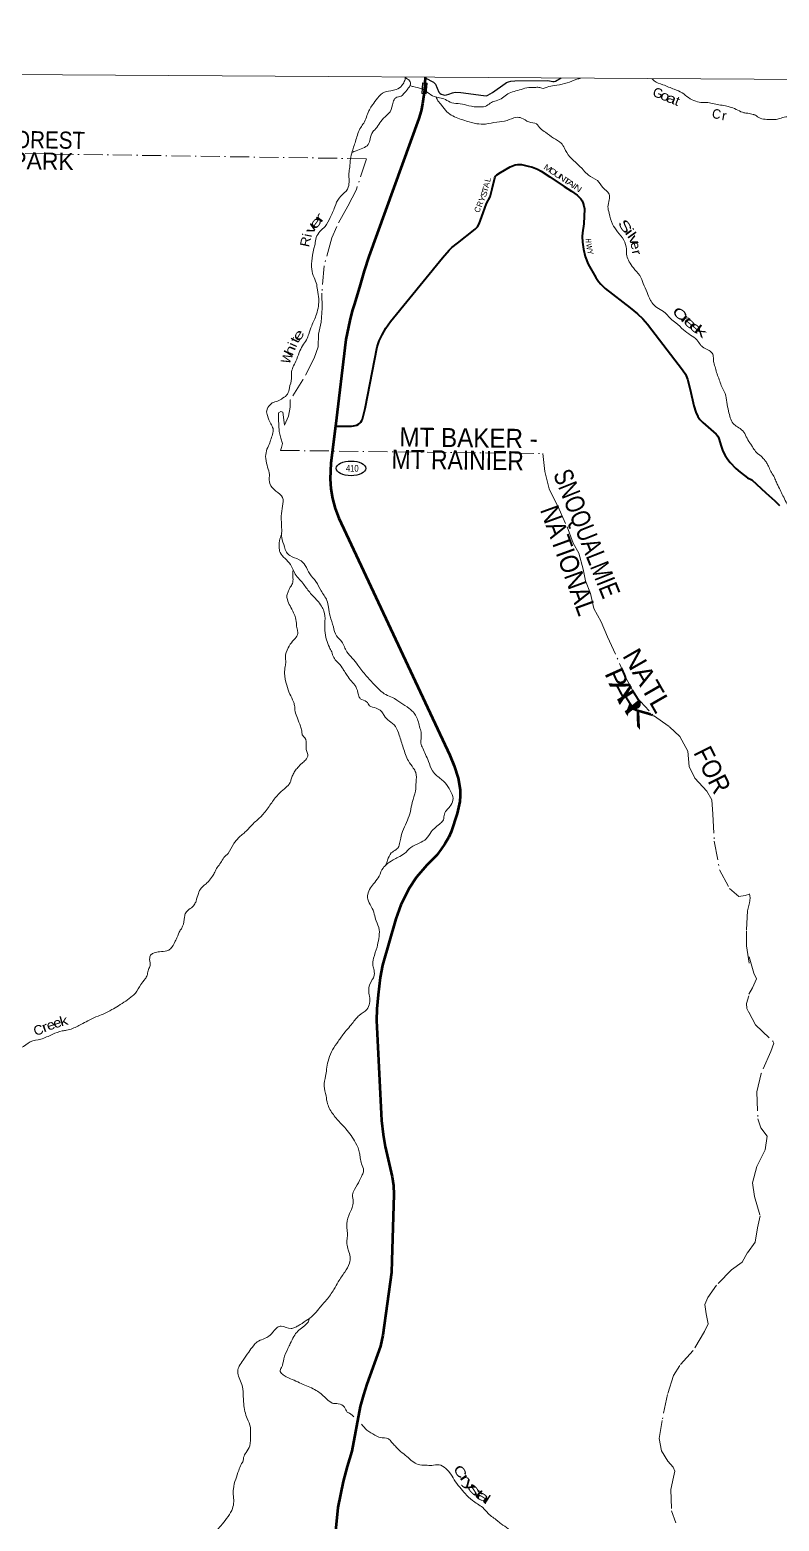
# Model space of a CAD drawing. Header units: feet. Extents: x -252658 to 9, y -366365 to -181930.
# Drawn here: x -140551 to -124795, y -213291 to -181930 of the extents above; entities that cross this region are included whole.
import ezdxf
from ezdxf.enums import TextEntityAlignment as Align

# ---------------------------------------------------------------- set-up
doc = ezdxf.new("R2010")
doc.units = ezdxf.units.FT
doc.header["$LTSCALE"] = 80
doc.linetypes.add('DOT_DASHED', pattern=[7.7, 5, -1.2, 0.3, -1.2])
for name, color, linetype, lineweight in [('17', 7, 'Continuous', 25), ('23', 7, 'Continuous', 70), ('26', 7, 'Continuous', 40), ('29', 7, 'Continuous', 25), ('39', 7, 'Continuous', 13), ('4', 7, 'Continuous', 13), ('44', 7, 'DOT_DASHED', 13), ('59', 7, 'Continuous', 13)]:
    doc.layers.add(name, color=color, linetype=linetype, lineweight=lineweight)
doc.layers.add('27', color=7, linetype='Continuous')
doc.layers.add('41', color=7, linetype='Continuous')

msp = doc.modelspace()

# ---------------------------------------------------------------- linework, layer by layer
at = {"layer": '17'}
msp.add_ellipse((-133796.88, -191151.37), major_axis=(309.24, -1), ratio=0.500121, dxfattribs=at)
at = {"layer": '23'}
for points in [[(-132238.47, -182924.71), (-132252.34, -183198.63), (-132294.06, -183483.69), (-132321.09, -183630.14), (-132372.58, -183796.21), (-133421.54, -186698.85), (-133524, -186998.82), (-133621.23, -187341.18), (-133733.13, -187713.44), (-133774.74, -187838.71), (-133824.01, -188039.82), (-133904.22, -188440.88), (-134126.4, -190260.87)], [(-134126.4, -190260.87), (-134221.97, -191043.76), (-134232.23, -191369.69), (-134220.92, -191584.36), (-134188.04, -191786.44), (-134131.68, -191997.93), (-134054.65, -192200.58), (-131721.48, -197180.47), (-131631.15, -197409.73), (-131547.39, -197667.04), (-131503.66, -197909.48), (-131499.12, -198039.37), (-131510.44, -198158.98), (-131565.61, -198409.55), (-131689.83, -198793.65), (-131743.36, -198904.11), (-131823.6, -199044.7), (-131898.35, -199162.59), (-131995.49, -199286.95), (-132200.98, -199494.31), (-132417.46, -199749.78), (-132583.34, -199994.16), (-132746.93, -200329.18), (-132855.28, -200620.99), (-133135.89, -201595.92), (-133187.18, -201854.62), (-133229.9, -202219.73), (-133254.3, -202519.67), (-133262.94, -202761.08), (-133156.07, -204866.95), (-133121.4, -205161.55), (-133075.76, -205410.06), (-132932.88, -206053.04), (-132904.11, -206234.79), (-132899.67, -206424.12), (-132938.29, -207812.46), (-132949.06, -208059.87), (-133129.4, -209376.99), (-133176.16, -209609.6), (-133461.48, -210409.3), (-133532.26, -210633.39), (-133601.49, -210881.68), (-133780.65, -211820.34), (-133881.56, -212144.51), (-133962.05, -212454.98), (-134071.22, -213000.43), (-134123.11, -213499.29)]]:
    msp.add_lwpolyline(points, dxfattribs=at)
at = {"layer": '26'}
for points in [[(-134126.4, -190260.87), (-133785.2, -190264.43), (-133746.68, -190259.53), (-133711.87, -190253.31), (-133674.57, -190240.87), (-133639.76, -190223.45), (-133608.68, -190199.82), (-133590.03, -190179.91), (-133568.89, -190145.08), (-133557.91, -190118.4), (-133539.05, -190064.21), (-133496.79, -189895.88), (-133249.34, -188597.49), (-133202.11, -188468.07), (-133141.55, -188345.38), (-133062.86, -188204.33), (-132966.97, -188063.93), (-131873.36, -186721.75), (-131732.46, -186560.57), (-131674.08, -186508.66), (-131555.52, -186415.93), (-131183.51, -186124.86), (-131139.46, -186075.72), (-131099.56, -186011.25), (-131018.17, -185776.91), (-130951.39, -185584.63), (-130871.1, -185440.8), (-130830.83, -185276.36), (-130775.58, -185039.68), (-130757.76, -185004.58), (-130730.41, -184977.21), (-130655.41, -184926.52), (-130448.64, -184812.42), (-130382.29, -184783.13), (-130347.47, -184768.2), (-130292.77, -184760.74), (-130215.68, -184763.23), (-130098.02, -184788.62), (-129984.43, -184817.97), (-129879.41, -184857.73), (-129800.42, -184900.07), (-129617.65, -185019.89), (-129318.15, -185224.78), (-129158.27, -185321.31), (-129040.76, -185406.41), (-128962.91, -185480.64), (-128933.84, -185528.33), (-128913.94, -185580.58), (-128899.02, -185632.83), (-128891.06, -185696.77), (-128900.9, -186006.42), (-128930.11, -186196.4), (-128934.37, -186273.54), (-128930.11, -186397.93), (-128909.45, -186539.38), (-128870.43, -186696.51), (-128810.65, -186856.42), (-128651.02, -187138.01), (-128593.18, -187222.75), (-128543.45, -187275), (-128450.48, -187367.81), (-127927.94, -187772.6), (-127774.49, -187901.23), (-127661.94, -188007.76), (-127563.74, -188119.09), (-126828.53, -189077.69), (-126765.52, -189173.46), (-126724.25, -189276.12), (-126664.49, -189492.1), (-126586.14, -189835.03), (-126546.7, -189967.18), (-126501.94, -190061.73), (-126459.67, -190121.44), (-126397.18, -190187.39), (-126120.32, -190432.22), (-126085.44, -190476), (-126061.04, -190523.48), (-126014.7, -190684.98), (-125978.51, -190789.51), (-125928.78, -190884.06), (-125876.56, -190963.68), (-125823.64, -191031.33), (-125706.4, -191157.51), (-125617.95, -191234.89), (-125525.95, -191304.55), (-125458.81, -191349.34), (-125370.1, -191391.11)], [(-125370.1, -191391.11), (-125074.65, -191665.66), (-124886.98, -191834.6), (-124788.76, -191935.37)]]:
    msp.add_lwpolyline(points, dxfattribs=at)
at = {"layer": '29'}
msp.add_lwpolyline([(-132239.09, -182937.01), (-132065.14, -183031.36), (-132023.38, -183075.54), (-131949.32, -183237.62), (-131933.11, -183258.48), (-131902.99, -183281.66), (-131852.03, -183297.88), (-131821.92, -183300.2), (-131791.16, -183295.85), (-131740.85, -183281.66), (-131663.26, -183251.53), (-131607.81, -183242.09), (-131489.41, -183246.52), (-131012.36, -183311.79), (-130949.82, -183314.11), (-130917.97, -183306.87), (-130824.86, -183244.75), (-130559.52, -183059.17), (-130525.23, -183038.34), (-130483.08, -183022.09), (-130439.07, -183010.5), (-130352.12, -183000.66), (-129659.44, -182996.97), (-129551.25, -183015.47), (-129524.1, -183015.14), (-129495.86, -183007.16), (-129379.71, -182941.13)], dxfattribs=at)
at = {"layer": '39'}
for points in [[(-135596.47, -190899.66), (-135564.53, -190749.51), (-135502.69, -190612.2), (-135487.29, -190560.26), (-135436.89, -190315.97), (-135486.69, -190212.05), (-135555.01, -190043.24), (-135570.53, -189938.18), (-135499.02, -189817.21), (-135453.68, -189776.1), (-135341.89, -189736.68), (-135235.65, -189676.98), (-135130.72, -189589.08), (-135093.19, -189457.19), (-135048.12, -189265.1), (-135051.45, -189156.32), (-134958.42, -188899.03), (-134885.36, -188715.71), (-134819.4, -188574.48), (-134731.63, -188447.89), (-134686.3, -188326.26), (-134623.61, -188154.76), (-134524.89, -187911.7), (-134482.28, -187737.67), (-134476.51, -187586.85), (-134502.06, -187399.01), (-134528.6, -187251.39), (-134591.28, -187098.83), (-134627.04, -186916.76), (-134606.69, -186665.67), (-134581.09, -186527.44), (-134554.58, -186433.51), (-134526.96, -186295.33), (-134453.4, -186172.4), (-134341.87, -186062.52), (-134234.54, -185878.06), (-134138.33, -185655.07), (-134049.02, -185466.13), (-133902.42, -185322.93), (-133853.96, -185237.61), (-133840.81, -184952.12), (-133823.32, -184815.69), (-133808.99, -184644.96), (-133770.76, -184484.91), (-133694.29, -184245.31), (-133593.05, -183982.19), (-133530.4, -183893.21), (-133425.29, -183636.23), (-133364.3, -183533.12), (-133268.44, -183404.72), (-133133.97, -183263.22), (-132963.45, -183211.21), (-132845.93, -183184.01), (-132727.01, -183100.49), (-132678.65, -183019.19), (-132655.89, -182929.99), (-132656.76, -182922.3)], [(-133778.13, -184510.3), (-133691.89, -184472.83), (-133545.43, -184416.17), (-133436.83, -184342.45), (-133397.58, -184222.68), (-133341.58, -184077.17), (-133254.62, -183982.76), (-133168.82, -183854.11), (-133048.85, -183728.35), (-132976.43, -183651.69), (-132913.04, -183452.02), (-132858.34, -183358.81), (-132742.58, -183321.5), (-132676.55, -183258.77), (-132628.84, -183203.63), (-132580.99, -183142.45), (-132546.97, -183070.85), (-132553.77, -183020.36), (-132581.77, -182981.97), (-132645.27, -182937.52), (-132656.76, -182922.3)], [(-128975.66, -182943.51), (-128984.94, -182950.31), (-129027.49, -182961.99), (-129104.06, -182989.49), (-129305.28, -183060.85), (-129523.87, -183101.58), (-129673.8, -183136), (-129759.01, -183160), (-129851.17, -183139.53), (-129935.83, -183141.4), (-130060.81, -183144.26), (-130218.9, -183182.5), (-130365, -183225.07), (-130503.31, -183277.91), (-130610.1, -183359.73), (-130746.65, -183422.67), (-130842.12, -183454.46), (-130946.65, -183526.27), (-131088.28, -183550.84), (-131321.37, -183526.79), (-131501.62, -183483.95), (-131678.39, -183463.35), (-131813.69, -183395.49), (-131935.65, -183358.16), (-132045.78, -183331.2), (-132190.7, -183244.98), (-132313.77, -183171.4), (-132487.82, -183122.68), (-132558.03, -183102.05)], [(-127473.53, -182951.92), (-127424.18, -183000.08), (-127238.95, -183085.31), (-126999.55, -183179.98), (-126834.15, -183252.63), (-126703.73, -183354.58), (-126544.47, -183431.1), (-126406.2, -183460.79), (-126297.38, -183459.54), (-126161.03, -183485.15), (-126028.7, -183510.67), (-125892.3, -183534.27), (-125802.3, -183560.72), (-125660.71, -183618.67), (-125537.19, -183674.15), (-125450.82, -183684.4), (-125338.68, -183711.42), (-125327.87, -183713.11)], [(-125366.12, -190675.88), (-125413.77, -190613.6), (-125487.17, -190486.93), (-125558.61, -190362.33), (-125673.33, -190276.88), (-125760.21, -190206.23), (-125821.68, -190085.9), (-125858.54, -189948.09), (-125896.16, -189759.93), (-125931.97, -189579.88), (-126012.33, -189408.75), (-126053.67, -189288.94), (-126100.94, -189164.95), (-126134.23, -189045.34), (-126169.53, -188925.69), (-126177.19, -188828.87), (-126202.82, -188725.56), (-126295.9, -188660.79), (-126405.07, -188595.61), (-126448.37, -188554.25), (-126524.33, -188449.66), (-126658.83, -188349.62), (-126805.11, -188237.2), (-126966.7, -188092.18), (-127079.3, -188002.76), (-127226.69, -187854.08), (-127367.58, -187767.96), (-127471.73, -187662.65), (-127504.61, -187607.47), (-127573.28, -187452.74), (-127651.12, -187261.55), (-127727.6, -187096.56), (-127860.55, -186934.16), (-127945.98, -186805.17), (-127999.29, -186681.03), (-128005.81, -186537.95), (-128061.65, -186353.36), (-128192.18, -186174.92), (-128296.94, -186013.23), (-128369.91, -185787.95), (-128394.64, -185648.43), (-128368.94, -185506.17), (-128371.97, -185385.32), (-128501.44, -185245.15), (-128616.72, -185101.31), (-128807.2, -184983.74), (-128909.33, -184878.48), (-129058.79, -184731.76), (-129159.16, -184636.61), (-129198.48, -184597.37), (-129310.84, -184417.37), (-129376.74, -184313.04), (-129537.26, -184206.29), (-129709.47, -184083.15), (-129812.31, -184006.05), (-129898.54, -183909.25), (-130058.6, -183864.92), (-130213.73, -183784.48), (-130328.24, -183771.49), (-130517.18, -183835.12), (-130731.59, -183869.91), (-130972.32, -183910.07), (-131151.45, -183903.5), (-131369.65, -183847.62), (-131657.06, -183739.65), (-131781.8, -183651.93), (-131891.24, -183516.3), (-131969.46, -183421.71), (-132007.93, -183348.27), (-132009.96, -183344.58)], [(-125327.87, -183713.11), (-125317.25, -183715.93), (-125223.73, -183773.64), (-125089.92, -183811.3), (-124957.41, -183815.69), (-124859.02, -183815.96), (-124754.51, -183784.06), (-124623.92, -183760.29), (-124549.64, -183764.51), (-124449.2, -183748.7), (-124378.88, -183736.82), (-124258.4, -183735.14), (-124079.74, -183753.74), (-123941.32, -183798.38), (-123825.1, -183881.17), (-123722.87, -183943.81), (-123652.77, -184004.36), (-123622.77, -184048.69), (-123588.77, -184093.04), (-123534.82, -184185.72), (-123462.91, -184316.67), (-123401.02, -184439.55), (-123341.12, -184560.41), (-123267.21, -184691.36), (-123167.27, -184850.55), (-123083.35, -184993.61), (-123023.35, -185078.26), (-122961.37, -185170.96), (-122881.29, -185253.66), (-122845.26, -185291.97), (-122789.13, -185326.33), (-122716.8, -185312.45), (-122660.55, -185300.53), (-122602.27, -185284.6), (-122523.94, -185276.77), (-122463.84, -185325.21), (-122401.82, -185405.85), (-122347.84, -185486.46), (-122267.83, -185595.3), (-122195.84, -185698.09), (-122133.85, -185786.77), (-122113.93, -185843.15), (-122110.02, -185877.36), (-122120.18, -185919.57), (-122140.41, -185973.83), (-122130.58, -186046.27), (-122092.94, -186223.39), (-122042.94, -186291.93), (-121924.62, -186342.54), (-121826.31, -186370.98), (-121732.08, -186423.54), (-121651.96, -186490.14), (-121593.98, -186578.81), (-121568.13, -186665.38), (-121522.2, -186756.02), (-121406.17, -186903.19), (-121288.1, -187042.31), (-121167.94, -187155.29), (-121087.89, -187248.04), (-121001.68, -187294.55), (-120935.55, -187338.99), (-120839.59, -187486.1), (-120731.46, -187590.99), (-120679.43, -187653.5), (-120627.3, -187679.79), (-120518.96, -187712.28), (-120372.45, -187736.82), (-120221.98, -187779.48), (-120053.53, -187856.38), (-119941.23, -187906.98), (-119845.02, -187967.59), (-119754.96, -188070.43), (-119622.82, -188205.57), (-119516.77, -188334.61), (-119410.71, -188459.61), (-119312.71, -188596.67), (-119238.71, -188697.45), (-119166.87, -188852.54), (-119100.95, -188971.41), (-118996.78, -189056.18), (-118888.53, -189118.84), (-118758.16, -189171.5), (-118587.68, -189242.37), (-118407.19, -189319.31), (-118242.77, -189400.23), (-118068.29, -189475.14), (-117843.84, -189630.65), (-117667.53, -189765.91), (-117555.29, -189836.63), (-117453.05, -189895.24), (-117362.8, -189931.7)], [(-125366.12, -190675.88), (-125308.79, -190770.7), (-125224.7, -190857.43), (-125168.61, -190901.84), (-125106.55, -190968.4), (-125060.56, -191032.89), (-125020.61, -191105.42), (-124970.72, -191214.18), (-124908.78, -191318.95), (-124862.89, -191421.67), (-124822.98, -191508.28), (-124759.09, -191635.18), (-124699.21, -191760.07), (-124631.32, -191893.02), (-124553.45, -192044.1), (-124493.51, -192148.87), (-124445.55, -192229.46), (-124395.72, -192356.33), (-124355.78, -192434.89), (-124307.86, -192527.55), (-124305.19, -192533.11)], [(-134321.5, -204345.81), (-134360.74, -204141.51), (-134333.39, -203932.87), (-134309.65, -203788.55), (-134279.22, -203618.23), (-134209.89, -203422.74), (-134098.78, -203248.44), (-133969.3, -203064.54), (-133771.93, -202824), (-133622.66, -202654.7), (-133462.37, -202527.95), (-133406.87, -202402.55), (-133409.21, -202253.54), (-133425.99, -202118.25), (-133362.69, -201922.61), (-133318.41, -201843.22), (-133312.99, -201706.48), (-133338.68, -201605.19), (-133324.8, -201452.56), (-133248.48, -201219), (-133215.79, -201038.68), (-133203.18, -200855.83), (-133268.99, -200666.96), (-133307.86, -200529.09), (-133370.25, -200364.46), (-133444.96, -200209.58), (-133444.52, -200110.96), (-133386.76, -199975.56), (-133299.19, -199857.02), (-133205.24, -199724.55), (-133124.53, -199557.53), (-133064.49, -199492.63), (-132910.74, -199385.84), (-132804.6, -199330.18), (-132675.71, -199250.93), (-132537.56, -199123.62), (-132364.03, -199031.42), (-132214.71, -198940.62), (-132110.34, -198794.33), (-131912.41, -198612.18), (-131854.23, -198541.19), (-131835.12, -198420.91), (-131772.32, -198325.89), (-131699.55, -198235.16), (-131651.65, -198091.45), (-131712.02, -197926.87), (-131816.79, -197765.19), (-131992.36, -197615.79), (-132086.4, -197508.72), (-132166.15, -197313.46), (-132233.01, -197166.83), (-132290.2, -197036.55), (-132327.82, -196928.91), (-132318.83, -196729.87), (-132348.14, -196612.37), (-132424.63, -196366.87), (-132577.56, -196197.92), (-132750.01, -196084.83), (-132926.39, -195967.62), (-133063.96, -195909.77), (-133192.52, -195813.9), (-133335.93, -195667.33), (-133477.14, -195512.77), (-133654.89, -195288.84), (-133772.08, -195140.93), (-133885.65, -195009.21), (-133991.17, -194797.19), (-134102.92, -194673.57), (-134168.63, -194480.67), (-134237.72, -194261.53), (-134273.18, -194067.39), (-134304.05, -193931.74), (-134427.84, -193725.29), (-134533.77, -193529.36), (-134662.79, -193371.08), (-134759.15, -193195.52), (-134885.04, -193073.55), (-135086.28, -192983.89), (-135157.01, -192911.63), (-135194.62, -192803.99), (-135254.19, -192607.23), (-135255.06, -192480.4), (-135263.11, -192156.12), (-135235.65, -191943.46), (-135237.24, -191764.27), (-135374.91, -191629.93), (-135503.94, -191471.65), (-135514.02, -191310.37), (-135516.45, -191245.9), (-135562.87, -191087.71), (-135596.47, -190899.66)], [(-135255.46, -192527.13), (-135291.13, -192634.47), (-135309.38, -192801.07), (-135288.12, -192918.36), (-135184.57, -193047.81), (-135072.92, -193175.45), (-134988.44, -193342.65), (-134808.72, -193568.65), (-134666.36, -193757.46), (-134507.44, -193928.57), (-134417.78, -194049.61), (-134365.98, -194153.59), (-134344.96, -194361.45), (-134347.85, -194558.64), (-134310.43, -194754.84), (-134251.93, -194913.33), (-134204, -195011.17), (-134160.59, -195129.02), (-134090.27, -195217.36), (-133982.64, -195344.9), (-133936.13, -195418.55), (-133875.92, -195508.65), (-133790.19, -195625.57), (-133698.26, -195736.6), (-133640.31, -195917.22), (-133601.95, -195994.69), (-133470.57, -196058.42), (-133408.2, -196142.54), (-133268.42, -196192.39), (-133122.29, -196310.85), (-133101.04, -196347.62), (-132991.15, -196465.16), (-132865.06, -196579.08), (-132784.96, -196760.26), (-132698.95, -197028.15), (-132588.94, -197302.69), (-132487.95, -197454.21), (-132435.9, -197548.13), (-132428.88, -197751.61), (-132441.54, -197936.47), (-132509.96, -198176.26), (-132548.99, -198368.5), (-132611.93, -198550.07), (-132695.2, -198739.17), (-132752.21, -198924.91), (-132777.26, -199041.02), (-132792.9, -199103.02), (-132846.85, -199166.06), (-132951.43, -199239.88), (-133027.76, -199392.93), (-133061.78, -199490.48)], [(-136218.77, -198985.55), (-136102.97, -198865.71), (-136026.93, -198805.25), (-135898.65, -198669.63), (-135807.76, -198579.36), (-135642.69, -198422.54), (-135482.21, -198207.22), (-135332.3, -198011.77), (-135198.28, -197888.37), (-135097.13, -197790.31), (-135065.38, -197728.72), (-135043.19, -197646.76), (-135023.92, -197600.95), (-134977.57, -197519.61), (-134915.17, -197440.68), (-134826.35, -197352.37), (-134756.19, -197285.72), (-134704.97, -197170.28), (-134733.12, -197087.03), (-134740.58, -196982.17), (-134768.74, -196818.41), (-134821.54, -196754.67), (-134831.57, -196671.89), (-134861.38, -196574.51), (-134921.6, -196403.9), (-134970.59, -196267.79), (-134985.46, -196136.57), (-135007.71, -196059.52), (-135084.24, -195896.54), (-135150.15, -195711.69), (-135194.27, -195460.97), (-135182.61, -195316.34), (-135170.14, -195220.04), (-135177.81, -195123.23), (-135118.49, -194925.47), (-135024.34, -194784.96), (-134968.48, -194725.99), (-134915.59, -194624.69), (-134925.92, -194553.97), (-134943.3, -194442.82), (-134961.84, -194297.42), (-135005.49, -194189.63), (-135078.39, -194042.85), (-135135.59, -193912.57), (-135143.4, -193821.79), (-135121.46, -193749.89), (-135074.72, -193652.45), (-135030.49, -193575.07), (-135017.47, -193456.65), (-135023.02, -193355.86), (-135015.37, -193295.39)], [(-143680.67, -206915.3), (-143657.64, -206799.14), (-143626.95, -206699.28), (-143571.8, -206587.97), (-143537.08, -206488.21), (-143512.98, -206410.32), (-143489.38, -206352.55), (-143288.88, -206228.84), (-143137.79, -206148.15), (-143051.23, -206069.84), (-142976.09, -206045.58), (-142861.94, -205992.13), (-142798.63, -205957.51), (-142728.37, -205886.84), (-142668.23, -205817.92), (-142577.6, -205737.71), (-142475.89, -205617.51), (-142427.78, -205546.28), (-142368.66, -205437.07), (-142300.32, -205362.33), (-142240.63, -205311.51), (-142127.65, -205223.81), (-142067.86, -205168.98), (-142028, -205105.58), (-141965.2, -205010.56), (-141906.68, -204925.5), (-141850.78, -204784.01), (-141789.89, -204684.92), (-141698.25, -204564.47), (-141652.15, -204493.18), (-141575.47, -204326.06), (-141499.54, -204189.11), (-141426.12, -204072.22), (-141370.97, -203960.9), (-141353.61, -203911.02), (-141348.99, -203806.47), (-141302.75, -203729.15), (-141225.5, -203620.41), (-141183.13, -203536.95), (-141110.77, -203462.3), (-141003.67, -203368.42), (-140732.79, -203331.03), (-140540.49, -203213.15), (-140319.43, -203154.37), (-140079.21, -203053.81), (-139867.93, -202982.7), (-139780.96, -202968.82), (-139651.05, -202929.86), (-139438.97, -202826.56), (-139292.06, -202751.81), (-139114.7, -202667.76), (-138992.7, -202622.56), (-138827.32, -202534.18), (-138688.31, -202453.18), (-138532.75, -202354.49), (-138389.02, -202245.43), (-138329.13, -202186.57), (-138215.9, -202008.3), (-138126.23, -201885.79), (-138086.17, -201814.34), (-138063.59, -201716.29), (-138029.07, -201624.58), (-138020.07, -201586.56), (-138030.56, -201441.37), (-137998.7, -201375.76), (-137935.39, -201341.14), (-137822, -201317.86), (-137670.35, -201295.56), (-137594.85, -201257.22), (-137498.19, -201096.64), (-137445.35, -200997.35), (-137419.29, -200921.52), (-137375.16, -200848.17), (-137337.22, -200780.7), (-137298.13, -200586.45), (-137271.82, -200500.57), (-137176.86, -200408.38), (-137092.26, -200328.01), (-137056.08, -200250.43), (-137005.82, -200092.7), (-136946.54, -199977.46), (-136862.05, -199901.11), (-136793.96, -199836.42), (-136708.56, -199723.87), (-136662.16, -199640.51), (-136609.43, -199545.23), (-136534.34, -199442.48), (-136469.23, -199335.44), (-136382.47, -199249.09), (-136270.91, -199056.68), (-136218.77, -198985.55)], [(-138857.66, -216784.42), (-138720.57, -216699.35), (-138614.42, -216643.68), (-138507.43, -216553.82), (-138434.86, -216471.13), (-138356.67, -216324.17), (-138237.8, -216162.14), (-138145.31, -216007.49), (-138081.91, -215888.34), (-137958.36, -215780.78), (-137879.65, -215694.22), (-137809.5, -215627.57), (-137701.54, -215580), (-137595.2, -215516.28), (-137531.29, -215377.01), (-137464.43, -215199.57), (-137403.04, -215080.36), (-137385.59, -214945.95), (-137345.18, -214860.42), (-137254.96, -214715.78), (-137177.16, -214584.92), (-137107.27, -214447.81), (-137024.14, -214264.75), (-136907.2, -214018.13), (-136853.22, -213872.57), (-136809.49, -213734.79), (-136754.35, -213623.48), (-136642.42, -213497.51), (-136532.87, -213385.57), (-136412.34, -213237.67), (-136305.26, -213063.27), (-136265.36, -212917.35), (-136269.71, -212768.29), (-136271.79, -212609.22), (-136222.49, -212409.19), (-136159.45, -212223.6), (-136107.98, -212098.1), (-136067.87, -212024.65), (-136056.01, -211952.49), (-136003.02, -211847.15), (-135926.99, -211706.18), (-135909.2, -211477.17), (-135913.3, -211318.05), (-135979.26, -211135.21), (-136054.09, -210823.32), (-136065.04, -210615.72), (-136092.35, -210417.76), (-136178.1, -210139.82), (-136147.11, -210027.89), (-136065.54, -209907.18), (-135948.44, -209735.05), (-135850.46, -209602.68), (-135771.85, -209520.14), (-135643.51, -209463.03), (-135494.29, -209376.25), (-135432.13, -209307.38), (-135347.29, -209216.95), (-135268.07, -209190.79), (-135057.72, -209238.42), (-134982.68, -209218.19), (-134911.31, -209183.78), (-134741.36, -209073.38), (-134593.55, -208962.41), (-134475.28, -208824.52), (-134313.54, -208639.43), (-134156.89, -208415.97), (-134066.41, -208261.27), (-133930.24, -208051.38), (-133830.86, -207862.69), (-133817.59, -207734.21), (-133854.25, -207588.35), (-133885.22, -207456.72), (-133873.42, -207225.55), (-133888.44, -207100.37), (-133844.18, -206859.95), (-133773.63, -206696.69), (-133752.41, -206572.44), (-133762.95, -206429.26), (-133723.85, -206315.52), (-133616.47, -206129.05), (-133561.12, -206009.69), (-133534.71, -205919.78), (-133573.53, -205779.9), (-133602.54, -205650.34), (-133616.19, -205551.36), (-133701.38, -205331.81), (-133905.67, -205040.78), (-134001.77, -204935.67), (-134168.19, -204742.22), (-134291.38, -204511.63), (-134321.5, -204345.81)], [(-133735.56, -211096.67), (-133749.85, -211083.31), (-133807.04, -211033.55), (-133876.6, -210995.54), (-133936.56, -210895.39), (-134065.72, -210823.66), (-134192.21, -210806.35), (-134312.87, -210716.72), (-134500.32, -210558.97), (-134767.1, -210431.4), (-135069.92, -210294.86), (-135185.38, -210239.58), (-135256.56, -210185.44), (-135287.77, -210144.38), (-135259.55, -210062.58), (-135210.65, -209878.64), (-135124.61, -209659.42), (-135073.64, -209554.03), (-134999.47, -209406.97), (-134916.08, -209294.36), (-134813.26, -209210.43), (-134751.61, -209161.68), (-134699.78, -209102.62), (-134669.69, -209026.89), (-134669.16, -209025.57)], [(-128726.77, -215413.88), (-128760.42, -215399.18), (-128839.6, -215342.81), (-128951.64, -215311.78), (-129073.75, -215280.49), (-129188.67, -215203.09), (-129331.22, -215102.84), (-129434.51, -215043.84), (-129629.7, -215034.85), (-129753.82, -215003.5), (-129911.52, -214945.14), (-129993.88, -214854.48), (-130071.31, -214727.71), (-130081.14, -214556.36), (-130082.67, -214455.68), (-130108.5, -214360.42), (-130188.49, -214255.73), (-130258.42, -214151.29), (-130362.83, -213975.52), (-130384.78, -213886.4), (-130372.81, -213810.21), (-130361.25, -213750.12), (-130393.82, -213682.87), (-130409.69, -213591.89), (-130637.27, -213346.56), (-130720.28, -213282.04), (-130911.86, -213128.21), (-131027.69, -213006.5), (-131245.5, -212854.02), (-131397.07, -212711.27), (-131512.6, -212577.49), (-131625.56, -212421.63), (-131724.48, -212268.15), (-131804.98, -212183.57), (-131944.05, -212105.55), (-132099.48, -212117.7), (-132228.33, -212114.41), (-132385.07, -212098.34), (-132622.65, -211931.26), (-132754.99, -211825.23), (-132868.96, -211709.61), (-132943.46, -211627.2), (-133010.31, -211561.08), (-133184.82, -211530.47), (-133296.36, -211479.32), (-133463.02, -211376.44), (-133575.31, -211252.06)]]:
    msp.add_spline(points, degree=3, dxfattribs=at)
at = {"layer": '4'}
msp.add_lwpolyline([(-250643.67, -181929.5), (-219314.25, -182252.72), (-187984.41, -182532.85), (-156654.22, -182769.88), (-125323.73, -182963.82), (-93993.01, -183114.65), (-62662.1, -183222.4), (-31331.08, -183287.04), (0, -183308.59), (0, -366365.25), (-31582.88, -366343.53), (-63165.71, -366278.36), (-94748.41, -366181.36), (-126330.93, -366017.71), (-157913.21, -365822.21), (-189495.2, -365583.27), (-221076.82, -365300.9), (-252658.03, -364975.08)], close=True, dxfattribs=at)
msp.add_lwpolyline([(-250643.67, -181929.5), (-219314.25, -182252.72), (-187984.41, -182532.85), (-156654.22, -182769.88), (-125323.73, -182963.82), (-93993.01, -183114.65), (-62662.1, -183222.4), (-31331.08, -183287.04), (0, -183308.59), (0, -366365.25), (-31582.88, -366343.53), (-63165.71, -366278.36), (-94748.41, -366181.36), (-126330.93, -366017.71), (-157913.21, -365822.21), (-189495.2, -365583.27), (-221076.82, -365300.9), (-252658.03, -364975.08)], close=True, dxfattribs=at)
at = {"layer": '44'}
for points in [[(-156664.68, -184291.91), (-133474.9, -184640.34), (-133684.7, -185284.48), (-133866.81, -185639.27), (-134098.64, -186065.56), (-134201.92, -186303.11), (-134360.24, -186889.88), (-134411.57, -187466.66), (-134405.56, -187784.86), (-134427.21, -188074.33), (-134484.51, -188330.9), (-134489.55, -188594.53), (-134570.75, -188836.53), (-134809.13, -189288.87), (-135075.17, -189712.48), (-135074.06, -189865.5), (-135109.91, -190054.04), (-135196.19, -190245.62), (-135205.11, -190185.05), (-135231.29, -189973.15), (-135275.26, -189954.17), (-135322.17, -189983.46), (-135324.75, -190118.29), (-135309.49, -190374.26), (-135273.9, -190515.88), (-135239.76, -190627.27), (-135259.46, -190709.43), (-135278.82, -190773.47), (-129766.51, -190840.92), (-129723.37, -191220.25), (-129633.6, -191584.37), (-129451.09, -191946.28), (-129251.87, -192383.01), (-129129.36, -192721.61), (-129006.53, -192937.4), (-128916.14, -193269.33), (-128866.44, -193515.91), (-128762.74, -193783.68), (-128694.12, -194095.05), (-128540.33, -194377.89), (-128403.26, -194692.61), (-128022.49, -195541.56), (-127802.7, -195956.54), (-127435.39, -196350.25), (-127101.35, -196586.28), (-126885.62, -196791.81), (-126712.18, -197101.21), (-126688.03, -197419.76), (-126565.74, -197663.73), (-126313, -197936.42), (-126207.68, -198119.67), (-126191.29, -198421.96), (-126159.83, -198990.3), (-126048.41, -199592.4), (-125836.22, -199983.08), (-125645.98, -200151.88), (-125510.67, -200136.4), (-125418.06, -200107.56)], [(-125419.06, -200289.73), (-125460.42, -200459.49), (-125480.54, -200879.85), (-125484.48, -201191.82), (-125426.01, -201553.31)], [(-125419.08, -200293.41), (-125403.31, -200179.38), (-125418.01, -200099.89)], [(-125425.3, -201423.93), (-125327.64, -201764.91), (-125268.37, -201886.06), (-125358.2, -202072.41), (-125429.6, -202205.89)], [(-125429.81, -202243.61), (-125481.48, -202405.83), (-125471.44, -202512.72), (-125431.75, -202595.98)], [(-125431.7, -202586.68), (-125292.15, -202851.32), (-124927.49, -203198.11), (-124907.75, -203240.5), (-124973.38, -203412.97), (-125169.86, -203880.07), (-125265.26, -204259.47), (-125241.71, -204830.88), (-125176.97, -205020.45), (-125045.86, -205196.46), (-125092.33, -205483.72), (-125261.75, -205830.36), (-125356.87, -206175.57), (-125312.99, -206463.53), (-125193.77, -206870.76), (-125250.02, -207125.76), (-125298.59, -207425.07), (-125459.55, -207646.36)], [(-125459.5, -207638.26), (-125569.23, -207841.71), (-125800.06, -208004.29), (-126114.54, -208326.3), (-126294.91, -208590.52), (-126356.1, -208734.28), (-126329.57, -208928.06), (-126289.33, -209142.24), (-126364.89, -209299.81), (-126602.3, -209701.83), (-126884.36, -210014.4), (-127015.34, -210225.24), (-127143.98, -210629.39), (-127255.2, -211176.81), (-127316.78, -211552.07), (-127267.39, -211814.75), (-127138.51, -212030.67), (-127024.06, -212157.72), (-126991.39, -212240.9), (-127017.91, -212363.19), (-127069.28, -212625.91), (-127057.63, -213071.05), (-126969.81, -213326.43)]]:
    msp.add_lwpolyline(points, dxfattribs=at)
at = {"layer": '59'}
for points in [[(-132311.13, -183270.37), (-132292.62, -183043.88), (-132197.5, -183051.65), (-132216.01, -183278.15)], [(-132302.5, -183263.04), (-132285.29, -183052.5), (-132206.12, -183058.97), (-132223.33, -183269.52)]]:
    msp.add_lwpolyline(points, close=True, dxfattribs=at)

# ---------------------------------------------------------------- texts
at = {"layer": '17', "width": 0.85}
msp.add_text('410', height=140, dxfattribs=at).set_placement((-133770.83, -191219.68), align=Align.CENTER)
at = {"layer": '27'}
for s, rotation, width, p in [('M', 326.752, 1.25, (-129688.3, -184889.87)), ('O', 326.752, 1.25, (-129584.61, -184959.94)), ('U', 325.624, 1.35, (-129484.58, -185026.12)), ('N', 325.624, 1.35, (-129384.7, -185094.44)), ('T', 325.624, 1.65, (-129292.3, -185156.53)), ('S', 62.829, 1.25, (-130946.1, -185403.07)), ('T', 74.74, 1.15, (-130915.6, -185301.66)), ('L', 76.86, 1.05, (-130862.95, -185093.28)), ('A', 325.378, 1.5, (-129209.46, -185211.23)), ('I', 324.088, 1.05, (-129137.54, -185255.45)), ('N', 324.088, 1.4, (-129060.68, -185307.76)), ('Y', 62.329, 1.3, (-130986.47, -185509.23)), ('H', 271.961, 0.6, (-128861.51, -186364.83)), ('W', 276.81, 0.7, (-128846.51, -186499.79)), ('Y', 279.946, 0.9, (-128824.65, -186615.89))]:
    msp.add_text(s, height=120, rotation=rotation, dxfattribs=dict(at, width=width)).set_placement(p, align=Align.CENTER)
for s, rotation, p in [('A', 75.86, (-130894.96, -185207.86)), ('C', 70.847, (-131079.98, -185729.39)), ('R', 70.848, (-131032.81, -185612.59))]:
    msp.add_text(s, height=120, rotation=rotation, dxfattribs=at).set_placement(p, align=Align.CENTER)
at = {"layer": '41'}
for s, rotation, p in [('G', 340.801, (-127373.62, -183352.63)), ('i', 78.305, (-134620.6, -186270.67)), ('W', 69.115, (-135048.46, -188854.51))]:
    msp.add_text(s, height=200, rotation=rotation, dxfattribs=at).set_placement(p, align=Align.CENTER)
for s, rotation, width, p in [('o', 338.441, 1.25, (-127227.48, -183411.13)), ('a', 338.407, 1.35, (-127094.58, -183466.15)), ('t', 339.039, 1.1, (-126969.33, -183517.55)), ('C', 349.089, 0.95, (-126130.14, -183796.63)), ('r', 350.185, 1.05, (-125965.62, -183831.96)), ('e', 54.091, 1.7, (-134468.02, -186042.12)), ('r', 54.821, 1.85, (-134384.19, -185935.96)), ('S', 304.459, 1.65, (-128113.55, -186117.06)), ('v', 61.401, 1.55, (-134557.15, -186150.41)), ('i', 306.841, 1.55, (-128021.57, -186235.85)), ('l', 305.538, 1.45, (-127973.93, -186304.13)), ('v', 296.597, 1.45, (-127930.27, -186392.38)), ('R', 77.704, 1.1, (-134658.16, -186406.3)), ('e', 285.725, 1.1, (-127907.62, -186490.89)), ('r', 282.892, 1.15, (-127883.89, -186630.14)), ('C', 321.73, 1.55, (-126944.42, -187981.79)), ('r', 320.933, 2, (-126817.99, -188082.61)), ('e', 320.224, 1.8, (-126726.25, -188170.14)), ('e', 319.798, 1.85, (-126610.25, -188266.77)), ('k', 323.533, 1.9, (-126501.4, -188346.59)), ('t', 63.821, 1.3, (-134891.35, -188494.16)), ('e', 58.544, 1.55, (-134822.63, -188398.21)), ('h', 68.069, 1.35, (-134990.14, -188706.23)), ('i', 66.11, 1.1, (-134938.28, -188588.26)), ('C', 17.638, 1.05, (-140340.41, -203056.18)), ('r', 20.016, 1.35, (-140201.54, -202992.03)), ('e', 17.672, 1.15, (-140081.96, -202949.58)), ('e', 17.209, 1.15, (-139946.07, -202904.92)), ('k', 15.373, 1.25, (-139812.78, -202865.26)), ('C', 302.884, 1.4, (-131584.72, -212302.45)), ('r', 305.262, 1.85, (-131476.85, -212442.85)), ('y', 309.462, 1.95, (-131366.05, -212582.11)), ('s', 312.163, 2.2, (-131275.23, -212684.84)), ('t', 318.345, 1.85, (-131163.86, -212792.86)), ('a', 324.252, 1.75, (-131074.47, -212852.93)), ('l', 327.288, 1.3, (-130984.52, -212921.37))]:
    msp.add_text(s, height=200, rotation=rotation, dxfattribs=dict(at, width=width)).set_placement(p, align=Align.CENTER)
at = {"layer": '44'}
for s, height, rotation, width, p in [('MT BAKER - SNOQUALMIE  NATIONAL   FOREST', 360, 359.139, 0.9, (-149404.76, -184285.36)), ('MT BAKER -', 400, 359.299, 0.95, (-132781.29, -190690.56)), ('MT RAINIER', 400, 359.299, 0.9, (-132946.71, -191159.21)), ('SNOQUALMIE', 400, 291.762, 0.8, (-129553.9, -191270.04)), ('NATIONAL', 400, 290.021, 0.9, (-129828.73, -192022.63)), ('NATL', 400, 299.907, 1.05, (-128100.34, -195088.74)), ('FOR', 400, 296.622, 0.9, (-126605.03, -197127.86))]:
    msp.add_text(s, height=height, rotation=rotation, dxfattribs=dict(at, width=width)).set_placement(p)
msp.add_text('MT RAINIER     NATIONAL  PARK', height=360, rotation=359.139, dxfattribs=at).set_placement((-147067.01, -184766.36))
for s, rotation, width, p in [('P', 294.157, 1.1, (-128395.24, -195640.44)), ('A', 297.907, 1.45, (-128265.78, -195901.89)), ('R', 302.377, 1.3, (-128100.56, -196179.16)), ('K', 310.013, 1.65, (-127901.92, -196434.67))]:
    msp.add_text(s, height=400, rotation=rotation, dxfattribs=dict(at, width=width)).set_placement(p, align=Align.CENTER)

doc.saveas('drawing.dxf')
